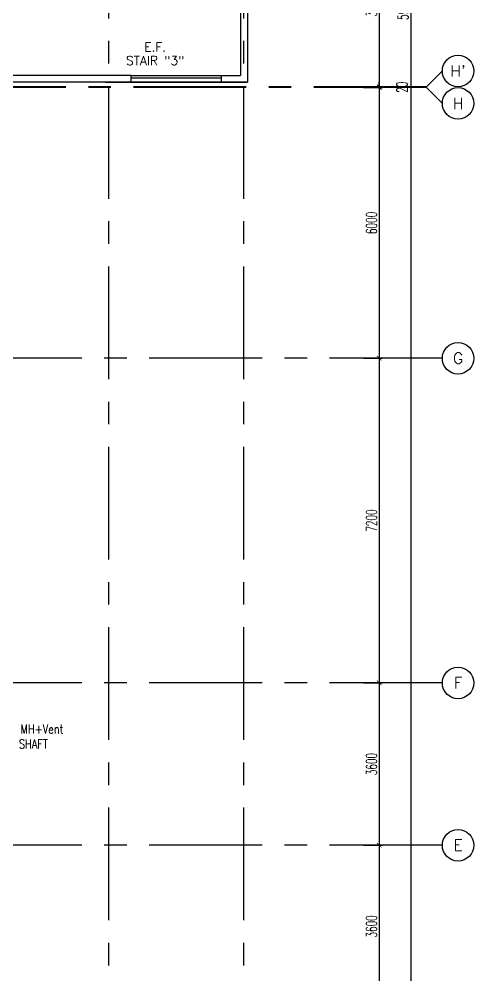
# Model space of a CAD drawing. Extents: x 276011.4 to 276105.3, y 57291.9 to 57371.4.
# Drawn here: x 276095.23 to 276105.32, y 57306.69 to 57327.88 of the extents above; entities that cross this region are included whole.
import ezdxf
from ezdxf.enums import TextEntityAlignment as Align

# ---------------------------------------------------------------- set-up
doc = ezdxf.new("R2010")
doc.units = 0
doc.header["$MEASUREMENT"] = 0
doc.header["$PDMODE"] = 34
doc.linetypes.add('CENTERX2', pattern=[4, 2.5, -0.5, 0.5, -0.5])
doc.layers.get('0').update_dxf_attribs({"color": 11, "linetype": 'CONTINUOUS'})
doc.layers.get('DEFPOINTS').update_dxf_attribs({"color": 11, "linetype": 'CONTINUOUS'})
for name, color, linetype in [('AX-CR', 11, 'CONTINUOUS'), ('AX-DIM', 11, 'CONTINUOUS'), ('AX-TXT', 11, 'CONTINUOUS'), ('AXES', 11, 'CENTERX2'), ('RM-NAME', 11, 'CONTINUOUS'), ('ROOF', 11, 'CONTINUOUS'), ('WALL', 11, 'CONTINUOUS'), ('WIN', 11, 'CONTINUOUS')]:
    doc.layers.add(name, color=color, linetype=linetype)
doc.styles.add('ROMANS', font='ROMANS.shx', dxfattribs={"width": 0.6})
doc.dimstyles.new('STANDARD in', dxfattribs={"dimtxt": 0.24, "dimasz": 0.1, "dimexe": 0.07, "dimexo": 0.05, "dimgap": 0.05, "dimtad": 1, "dimdec": 0, "dimlfac": 1000, "dimzin": 0, "dimdsep": 46, "dimtxsty": 'ROMANS', "dimblk": 'ARCHTICK', "dimcen": 0.05, "dimdle": 0.05, "dimclrd": 7, "dimclre": 7, "dimclrt": 2, "dimadec": 0, "dimazin": 0, "dimtfac": 1, "dimtdec": 0, "dimtmove": 2, "dimatfit": 3, "dimldrblk": 'ARCHTICK', "dimfxl": 0, "dimtolj": 1, "dimtzin": 0, "dimarcsym": 0})

# ---------------------------------------------------------------- blocks, each defined once
blk = doc.blocks.new('_ARCHTICK')
at = {"color": 0, "linetype": 'ByBlock', "const_width": 0.15}
blk.add_lwpolyline([(-0.5, -0.5), (0.5, 0.5)], dxfattribs=at)
blk = doc.blocks.new('*D583')
at = {"layer": 'AX-DIM', "color": 7, "lineweight": -2, "ltscale": 0.3}
for p, q in [((276095.115, 57357.833), (276103.985, 57357.833)), ((276103.915, 57357.883), (276103.915, 57298.463)), ((276095.115, 57298.513), (276103.985, 57298.513))]:
    blk.add_line(p, q, dxfattribs=at)
at = {"layer": 'DEFPOINTS', "color": 0, "ltscale": 0.3}
for p in [(276095.065, 57357.833), (276095.065, 57298.513), (276103.915, 57298.513)]:
    blk.add_point(p, dxfattribs=at)
at = {"layer": 'AX-DIM', "color": 7, "lineweight": -2, "ltscale": 0.3, "xscale": 0.1, "yscale": 0.1, "zscale": 0.1}
for p, rotation in [((276103.915, 57357.833), 90), ((276103.915, 57298.513), 270)]:
    blk.add_blockref('_ARCHTICK', p, dxfattribs=dict(at, rotation=rotation))
at = {"layer": 'AX-DIM', "color": 2, "ltscale": 0.3, "insert": (276103.745, 57328.173), "char_height": 0.24, "attachment_point": 5, "rotation": 90, "style": 'ROMANS'}
blk.add_mtext('\\A1;59320', dxfattribs=at)
blk = doc.blocks.new('*D577')
at = {"layer": 'AX-DIM', "color": 7, "lineweight": -2, "ltscale": 0.3}
for p, q in [((276103.215, 57320.413), (276103.215, 57313.113)), ((276102.865, 57320.363), (276103.285, 57320.363)), ((276102.865, 57313.163), (276103.285, 57313.163))]:
    blk.add_line(p, q, dxfattribs=at)
at = {"layer": 'DEFPOINTS', "color": 0, "ltscale": 0.3}
for p in [(276102.815, 57320.363), (276102.815, 57313.163), (276103.215, 57313.163)]:
    blk.add_point(p, dxfattribs=at)
at = {"layer": 'AX-DIM', "color": 7, "lineweight": -2, "ltscale": 0.3, "xscale": 0.1, "yscale": 0.1, "zscale": 0.1}
for p, rotation in [((276103.215, 57320.363), 90), ((276103.215, 57313.163), 270)]:
    blk.add_blockref('_ARCHTICK', p, dxfattribs=dict(at, rotation=rotation))
at = {"layer": 'AX-DIM', "color": 2, "ltscale": 0.3, "insert": (276103.045, 57316.763), "char_height": 0.24, "attachment_point": 5, "rotation": 90, "style": 'ROMANS'}
blk.add_mtext('\\A1;7200', dxfattribs=at)
blk = doc.blocks.new('AXR')
at = {"layer": 'AX-CR'}
blk.add_circle((350, 0), 350, dxfattribs=at)
at = {"layer": 'AX-TXT', "style": 'ROMANS'}
blk.add_attdef('AX', text='', height=250, dxfattribs=at).set_placement((350, 0), align=Align.MIDDLE)
blk = doc.blocks.new('*D576')
at = {"layer": 'AX-DIM', "color": 7, "lineweight": -2, "ltscale": 0.3}
for p, q in [((276103.215, 57313.213), (276103.215, 57309.513)), ((276102.865, 57313.163), (276103.285, 57313.163)), ((276102.865, 57309.563), (276103.285, 57309.563))]:
    blk.add_line(p, q, dxfattribs=at)
at = {"layer": 'DEFPOINTS', "color": 0, "ltscale": 0.3}
for p in [(276102.815, 57313.163), (276102.815, 57309.563), (276103.215, 57309.563)]:
    blk.add_point(p, dxfattribs=at)
at = {"layer": 'AX-DIM', "color": 7, "lineweight": -2, "ltscale": 0.3, "xscale": 0.1, "yscale": 0.1, "zscale": 0.1}
for p, rotation in [((276103.215, 57313.163), 90), ((276103.215, 57309.563), 270)]:
    blk.add_blockref('_ARCHTICK', p, dxfattribs=dict(at, rotation=rotation))
at = {"layer": 'AX-DIM', "color": 2, "ltscale": 0.3, "insert": (276103.045, 57311.363), "char_height": 0.24, "attachment_point": 5, "rotation": 90, "style": 'ROMANS'}
blk.add_mtext('\\A1;3600', dxfattribs=at)
blk = doc.blocks.new('*D575')
at = {"layer": 'AX-DIM', "color": 7, "lineweight": -2, "ltscale": 0.3}
for p, q in [((276103.215, 57309.613), (276103.215, 57305.913)), ((276102.865, 57309.563), (276103.285, 57309.563)), ((276102.865, 57305.963), (276103.285, 57305.963))]:
    blk.add_line(p, q, dxfattribs=at)
at = {"layer": 'DEFPOINTS', "color": 0, "ltscale": 0.3}
for p in [(276102.815, 57309.563), (276102.815, 57305.963), (276103.215, 57305.963)]:
    blk.add_point(p, dxfattribs=at)
at = {"layer": 'AX-DIM', "color": 7, "lineweight": -2, "ltscale": 0.3, "xscale": 0.1, "yscale": 0.1, "zscale": 0.1}
for p, rotation in [((276103.215, 57309.563), 90), ((276103.215, 57305.963), 270)]:
    blk.add_blockref('_ARCHTICK', p, dxfattribs=dict(at, rotation=rotation))
at = {"layer": 'AX-DIM', "color": 2, "ltscale": 0.3, "insert": (276103.045, 57307.763), "char_height": 0.24, "attachment_point": 5, "rotation": 90, "style": 'ROMANS'}
blk.add_mtext('\\A1;3600', dxfattribs=at)
blk = doc.blocks.new('*D574')
at = {"layer": 'AX-DIM', "color": 7, "lineweight": -2, "ltscale": 0.3}
for p, q in [((276102.865, 57329.983), (276103.285, 57329.983)), ((276103.215, 57330.033), (276103.215, 57326.333)), ((276102.865, 57326.383), (276103.285, 57326.383))]:
    blk.add_line(p, q, dxfattribs=at)
at = {"layer": 'DEFPOINTS', "color": 0, "ltscale": 0.3}
for p in [(276102.815, 57329.983), (276102.815, 57326.383), (276103.215, 57326.383)]:
    blk.add_point(p, dxfattribs=at)
at = {"layer": 'AX-DIM', "color": 7, "lineweight": -2, "ltscale": 0.3, "xscale": 0.1, "yscale": 0.1, "zscale": 0.1}
for p, rotation in [((276103.215, 57329.983), 90), ((276103.215, 57326.383), 270)]:
    blk.add_blockref('_ARCHTICK', p, dxfattribs=dict(at, rotation=rotation))
at = {"layer": 'AX-DIM', "color": 2, "ltscale": 0.3, "insert": (276103.045, 57328.183), "char_height": 0.24, "attachment_point": 5, "rotation": 90, "style": 'ROMANS'}
blk.add_mtext('\\A1;3600', dxfattribs=at)
blk = doc.blocks.new('*D573')
at = {"layer": 'AX-DIM', "color": 7, "lineweight": -2, "ltscale": 0.3}
for p, q in [((276102.865, 57326.383), (276103.285, 57326.383)), ((276102.865, 57326.363), (276103.285, 57326.363)), ((276103.215, 57326.383), (276103.215, 57326.483)), ((276103.215, 57326.383), (276103.215, 57326.363)), ((276103.215, 57326.363), (276103.215, 57326.263))]:
    blk.add_line(p, q, dxfattribs=at)
at = {"layer": 'DEFPOINTS', "color": 0, "ltscale": 0.3}
for p in [(276102.815, 57326.383), (276102.815, 57326.363), (276103.215, 57326.363)]:
    blk.add_point(p, dxfattribs=at)
at = {"layer": 'AX-DIM', "color": 7, "lineweight": -2, "ltscale": 0.3, "xscale": 0.1, "yscale": 0.1, "zscale": 0.1}
for p, rotation in [((276103.215, 57326.383), 270), ((276103.215, 57326.363), 90)]:
    blk.add_blockref('_ARCHTICK', p, dxfattribs=dict(at, rotation=rotation))
at = {"layer": 'AX-DIM', "color": 2, "ltscale": 0.3, "insert": (276103.72, 57326.373), "char_height": 0.24, "attachment_point": 5, "rotation": 90, "style": 'ROMANS'}
blk.add_mtext('\\A1;20', dxfattribs=at)
blk = doc.blocks.new('*D572')
at = {"layer": 'AX-DIM', "color": 7, "lineweight": -2, "ltscale": 0.3}
for p, q in [((276102.865, 57326.363), (276103.285, 57326.363)), ((276103.215, 57326.413), (276103.215, 57320.313)), ((276102.865, 57320.363), (276103.285, 57320.363))]:
    blk.add_line(p, q, dxfattribs=at)
at = {"layer": 'DEFPOINTS', "color": 0, "ltscale": 0.3}
for p in [(276102.815, 57326.363), (276102.815, 57320.363), (276103.215, 57320.363)]:
    blk.add_point(p, dxfattribs=at)
at = {"layer": 'AX-DIM', "color": 7, "lineweight": -2, "ltscale": 0.3, "xscale": 0.1, "yscale": 0.1, "zscale": 0.1}
for p, rotation in [((276103.215, 57326.363), 90), ((276103.215, 57320.363), 270)]:
    blk.add_blockref('_ARCHTICK', p, dxfattribs=dict(at, rotation=rotation))
at = {"layer": 'AX-DIM', "color": 2, "ltscale": 0.3, "insert": (276103.045, 57323.363), "char_height": 0.24, "attachment_point": 5, "rotation": 90, "style": 'ROMANS'}
blk.add_mtext('\\A1;6000', dxfattribs=at)

msp = doc.modelspace()

# ---------------------------------------------------------------- linework, layer by layer
at = {"layer": 'AXES'}
for p, q in [((276097.2155, 57291.8986), (276097.2155, 57370.7113)), ((276100.2155, 57291.8986), (276100.2155, 57370.7113)), ((276104.2655, 57326.3829), (276104.6155, 57326.7329)), ((276104.2655, 57326.3829), (276041.9755, 57326.3829)), ((276104.2655, 57326.3629), (276041.9755, 57326.3629)), ((276104.2655, 57326.3629), (276104.6155, 57326.0129)), ((276104.6155, 57320.3629), (276052.5255, 57320.3629)), ((276104.6155, 57313.1629), (276052.5255, 57313.1629)), ((276104.6155, 57309.5629), (276052.5255, 57309.5629))]:
    msp.add_line(p, q, dxfattribs=at)
at = {"layer": 'ROOF'}
for p, q in [((276097.7155, 57326.6329), (276095.0655, 57326.6329)), ((276100.2905, 57326.4829), (276095.0655, 57326.4829))]:
    msp.add_line(p, q, dxfattribs=at)
at = {"layer": 'WALL'}
for p, q in [((276100.1405, 57332.2585), (276100.1405, 57326.6329)), ((276100.2905, 57332.2585), (276100.2905, 57326.4829)), ((276097.7155, 57326.4829), (276097.7155, 57326.6329)), ((276099.7155, 57326.4829), (276099.7155, 57326.6329)), ((276099.7155, 57326.6329), (276100.1405, 57326.6329)), ((276097.1405, 57326.4829), (276097.7155, 57326.4829)), ((276099.7155, 57326.4829), (276100.2905, 57326.4829))]:
    msp.add_line(p, q, dxfattribs=at)
at = {"layer": 'WIN'}
for p, q in [((276097.7155, 57326.6329), (276099.7155, 57326.6329)), ((276097.7155, 57326.5829), (276099.7155, 57326.5829)), ((276097.7155, 57326.4829), (276099.7155, 57326.4829))]:
    msp.add_line(p, q, dxfattribs=at)

# ---------------------------------------------------------------- block references
at = {"layer": 'AXES', "xscale": 0.001, "yscale": 0.001, "zscale": 0.001}
for p, values in [((276104.6155, 57326.7329), {'AX': "H'"}), ((276104.6155, 57326.0129), {'AX': 'H'}), ((276104.6155, 57320.3629), {'AX': 'G'}), ((276104.6155, 57313.1629), {'AX': 'F'}), ((276104.6155, 57309.5629), {'AX': 'E'})]:
    msp.add_blockref('AXR', p, dxfattribs=at).add_auto_attribs(values)

# ---------------------------------------------------------------- texts
at = {"layer": 'RM-NAME', "style": 'ROMANS'}
for s, p in [('E.F.', (276098.2458, 57327.2637)), ('STAIR "3"', (276098.2458, 57326.9637))]:
    msp.add_text(s, height=0.2, dxfattribs=at).set_placement(p, align=Align.MIDDLE)
at = {"layer": 'RM-NAME', "style": 'ROMANS', "width": 0.8}
for s, p in [('MH+Vent', (276095.7335, 57312.1374)), ('SHAFT', (276095.5434, 57311.8097))]:
    msp.add_text(s, height=0.2, dxfattribs=at).set_placement(p, align=Align.MIDDLE)

# ---------------------------------------------------------------- dimensions: what is measured, and where the dimension line sits
at = {"layer": 'AX-DIM'}
for base, p1, p2, picture, middle in [((276103.9155, 57298.5129), (276095.0655, 57357.8329), (276095.0655, 57298.5129), '*D583', (276103.7455, 57328.1729)), ((276103.2155, 57326.3829), (276102.8155, 57329.9829), (276102.8155, 57326.3829), '*D574', (276103.0455, 57328.1829)), ((276103.2155, 57326.3629), (276102.8155, 57326.3829), (276102.8155, 57326.3629), '*D573', (276103.7205, 57326.3729)), ((276103.2155, 57320.3629), (276102.8155, 57326.3629), (276102.8155, 57320.3629), '*D572', (276103.0455, 57323.3629)), ((276103.2155, 57313.1629), (276102.8155, 57320.3629), (276102.8155, 57313.1629), '*D577', (276103.0455, 57316.7629)), ((276103.2155, 57309.5629), (276102.8155, 57313.1629), (276102.8155, 57309.5629), '*D576', (276103.0455, 57311.3629)), ((276103.2155, 57305.9629), (276102.8155, 57309.5629), (276102.8155, 57305.9629), '*D575', (276103.0455, 57307.7629))]:
    dim = msp.add_linear_dim(base=base, p1=p1, p2=p2, angle=270, dimstyle='STANDARD in', dxfattribs=at)
    dim.commit()
    dim.dimension.update_dxf_attribs({"geometry": picture, "text_midpoint": middle})

doc.saveas('drawing.dxf')
